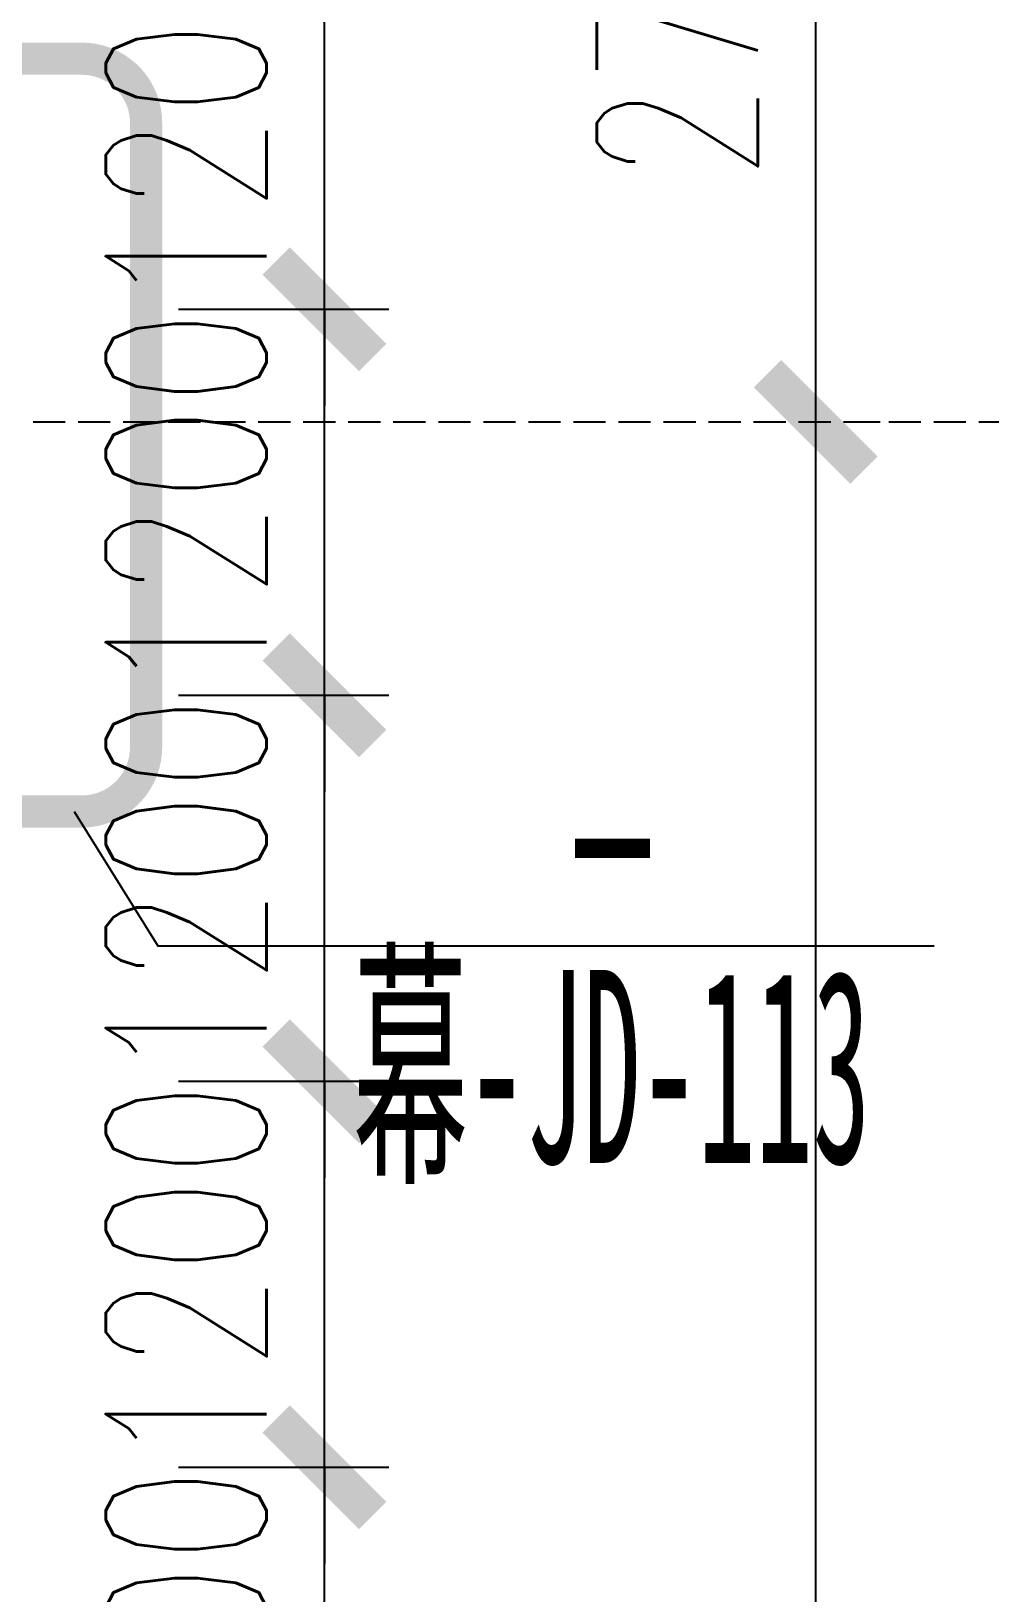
# Model space of a CAD drawing. Extents: x 220580 to 2027826, y -309201 to 71987.
# Drawn here: x 361833 to 364813, y -157220 to -152365 of the extents above; entities that cross this region are included whole.
import ezdxf
from ezdxf.enums import TextEntityAlignment as Align

# ---------------------------------------------------------------- set-up
doc = ezdxf.new("R2010")
doc.units = 0
doc.linetypes.add('DASH', pattern=[0.35, 0.25, -0.1])
doc.linetypes.add('ZN-DOT', pattern=[0.25, 0, -0.25])
for name, color, linetype in [('!ZN6-层高线-8', 8, 'ZN-DOT'), ('3索引', 3, 'Continuous'), ('DIM', 173, 'Continuous')]:
    doc.layers.add(name, color=color, linetype=linetype)
doc.styles.add('DHTEXT-1', font='ROMANS.shx', dxfattribs={"width": 0.7, "bigfont": 'CHINESE.shx'})
doc.styles.add('中南符号', font='simhei.ttf')
doc.dimstyles.new('ZN200', dxfattribs={"dimscale": 200, "dimtxt": 2.5, "dimasz": 1.5, "dimexe": 1, "dimexo": 2, "dimgap": 0.9, "dimtad": 1, "dimdec": 0, "dimdsep": 46, "dimtxsty": 'DHTEXT-1', "dimblk": 'ARCHTICK', "dimcen": 2.5, "dimclrd": 173, "dimclre": 173, "dimclrt": 7, "dimazin": 2, "dimtfac": 1, "dimtdec": 0, "dimtix": 1, "dimtmove": 2, "dimatfit": 3, "dimfxl": 0, "dimtolj": 1, "dimtzin": 0, "dimarcsym": 0})
doc.dimstyles.new('ZN3', dxfattribs={"dimscale": 3, "dimtxt": 2.5, "dimasz": 1.5, "dimexe": 1, "dimexo": 2, "dimgap": 0.9, "dimtad": 1, "dimdec": 0, "dimdsep": 46, "dimtxsty": 'DHTEXT-1', "dimblk": 'ARCHTICK', "dimcen": 2.5, "dimclrd": 173, "dimclre": 173, "dimclrt": 7, "dimazin": 2, "dimtfac": 1, "dimtix": 1, "dimtmove": 2, "dimatfit": 3, "dimfxl": 0, "dimarcsym": 0})

# ---------------------------------------------------------------- blocks, each defined once
blk = doc.blocks.new('_ArchTick')
at = {"color": 0, "linetype": 'ByBlock', "const_width": 0.4}
blk.add_lwpolyline([(-0.5, -0.5), (0.5, 0.5)], dxfattribs=at)
blk = doc.blocks.new('*D577')
at = {"layer": 'Defpoints', "color": 0, "ltscale": 30, "transparency": 16777216}
for p in [(364258.1, -150779.4), (365406.2, -150779.4), (364258.1, -165579.4)]:
    blk.add_point(p, dxfattribs=at)
at = {"layer": 'DIM', "color": 173, "linetype": 'ByBlock', "lineweight": -2, "ltscale": 30, "transparency": 16777216}
for p, q in [((364658.1, -150779.4), (365606.2, -150779.4)), ((365406.2, -165579.4), (365406.2, -150779.4)), ((364658.1, -165579.4), (365606.2, -165579.4))]:
    blk.add_line(p, q, dxfattribs=at)
at = {"layer": 'DIM', "color": 173, "lineweight": -2, "ltscale": 30, "transparency": 16777216, "xscale": 300, "yscale": 300, "zscale": 300}
for p, rotation in [((365406.2, -150779.4), 90), ((365406.2, -165579.4), 270)]:
    blk.add_blockref('_ArchTick', p, dxfattribs=dict(at, rotation=rotation))
at = {"layer": 'DIM', "color": 7, "ltscale": 30, "transparency": 16777216, "insert": (364976.2, -158179.4), "char_height": 500, "attachment_point": 5, "rotation": 90, "style": 'DHTEXT-1'}
blk.add_mtext('14800', dxfattribs=at)
blk = doc.blocks.new('*D579')
at = {"layer": 'Defpoints', "color": 0, "ltscale": 30, "transparency": 16777216}
for p in [(364002, -153579.4), (364272, -153579.4), (364002, -165279.4)]:
    blk.add_point(p, dxfattribs=at)
at = {"layer": 'DIM', "color": 173, "linetype": 'ByBlock', "lineweight": -2, "ltscale": 30, "transparency": 16777216}
for p, q in [((364272, -165279.4), (364272, -153579.4)), ((364402, -153579.4), (364472, -153579.4)), ((364402, -165279.4), (364472, -165279.4))]:
    blk.add_line(p, q, dxfattribs=at)
at = {"layer": 'DIM', "color": 173, "lineweight": -2, "ltscale": 30, "transparency": 16777216, "xscale": 300, "yscale": 300, "zscale": 300}
for p, rotation in [((364272, -153579.4), 90), ((364272, -165279.4), 270)]:
    blk.add_blockref('_ArchTick', p, dxfattribs=dict(at, rotation=rotation))
at = {"layer": 'DIM', "color": 7, "ltscale": 30, "transparency": 16777216, "insert": (363842, -159429.4), "char_height": 500, "attachment_point": 5, "rotation": 90, "style": 'DHTEXT-1'}
blk.add_mtext('11700', dxfattribs=at)
blk = doc.blocks.new('*D580')
at = {"layer": 'Defpoints', "color": 0, "ltscale": 30, "transparency": 16777216}
for p in [(364002, -150879.4), (364272, -150879.4), (364002, -153579.4)]:
    blk.add_point(p, dxfattribs=at)
at = {"layer": 'DIM', "color": 173, "linetype": 'ByBlock', "lineweight": -2, "ltscale": 30, "transparency": 16777216}
for p, q in [((364272, -153579.4), (364272, -150879.4)), ((364402, -150879.4), (364472, -150879.4)), ((364402, -153579.4), (364472, -153579.4))]:
    blk.add_line(p, q, dxfattribs=at)
at = {"layer": 'DIM', "color": 173, "lineweight": -2, "ltscale": 30, "transparency": 16777216, "xscale": 300, "yscale": 300, "zscale": 300}
for p, rotation in [((364272, -150879.4), 90), ((364272, -153579.4), 270)]:
    blk.add_blockref('_ArchTick', p, dxfattribs=dict(at, rotation=rotation))
at = {"layer": 'DIM', "color": 7, "ltscale": 30, "transparency": 16777216, "insert": (363842, -152229.4), "char_height": 500, "attachment_point": 5, "rotation": 90, "style": 'DHTEXT-1'}
blk.add_mtext('2700', dxfattribs=at)
blk = doc.blocks.new('*D532')
at = {"layer": 'Defpoints', "color": 0, "ltscale": 2, "transparency": 16777216}
for p in [(361890.6, -152029.4), (362744.6, -152029.4), (361890.6, -153229.4)]:
    blk.add_point(p, dxfattribs=at)
at = {"layer": 'DIM', "color": 173, "linetype": 'ByBlock', "lineweight": -2, "ltscale": 2, "transparency": 16777216}
for p, q in [((362744.6, -152029.4), (362744.6, -151729.4)), ((362290.6, -152029.4), (362944.6, -152029.4)), ((362744.6, -153229.4), (362744.6, -152029.4)), ((362290.6, -153229.4), (362944.6, -153229.4)), ((362744.6, -153229.4), (362744.6, -153529.4))]:
    blk.add_line(p, q, dxfattribs=at)
at = {"layer": 'DIM', "color": 173, "lineweight": -2, "ltscale": 2, "transparency": 16777216, "xscale": 300, "yscale": 300, "zscale": 300}
for p, rotation in [((362744.6, -152029.4), 270), ((362744.6, -153229.4), 90)]:
    blk.add_blockref('_ArchTick', p, dxfattribs=dict(at, rotation=rotation))
at = {"layer": 'DIM', "color": 7, "ltscale": 2, "transparency": 16777216, "insert": (362314.6, -152629.4), "char_height": 500, "attachment_point": 5, "rotation": 90, "style": 'DHTEXT-1'}
blk.add_mtext('\\A1;1200', dxfattribs=at)
blk = doc.blocks.new('*D533')
at = {"layer": 'Defpoints', "color": 0, "ltscale": 2, "transparency": 16777216}
for p in [(361890.6, -153229.4), (362744.6, -153229.4), (361890.6, -154429.4)]:
    blk.add_point(p, dxfattribs=at)
at = {"layer": 'DIM', "color": 173, "linetype": 'ByBlock', "lineweight": -2, "ltscale": 2, "transparency": 16777216}
for p, q in [((362744.6, -153229.4), (362744.6, -152929.4)), ((362290.6, -153229.4), (362944.6, -153229.4)), ((362744.6, -154429.4), (362744.6, -153229.4)), ((362290.6, -154429.4), (362944.6, -154429.4)), ((362744.6, -154429.4), (362744.6, -154729.4))]:
    blk.add_line(p, q, dxfattribs=at)
at = {"layer": 'DIM', "color": 173, "lineweight": -2, "ltscale": 2, "transparency": 16777216, "xscale": 300, "yscale": 300, "zscale": 300}
for p, rotation in [((362744.6, -153229.4), 270), ((362744.6, -154429.4), 90)]:
    blk.add_blockref('_ArchTick', p, dxfattribs=dict(at, rotation=rotation))
at = {"layer": 'DIM', "color": 7, "ltscale": 2, "transparency": 16777216, "insert": (362314.6, -153829.4), "char_height": 500, "attachment_point": 5, "rotation": 90, "style": 'DHTEXT-1'}
blk.add_mtext('\\A1;1200', dxfattribs=at)
blk = doc.blocks.new('*D534')
at = {"layer": 'Defpoints', "color": 0, "ltscale": 2, "transparency": 16777216}
for p in [(361890.6, -154429.4), (362744.6, -154429.4), (361890.6, -155629.4)]:
    blk.add_point(p, dxfattribs=at)
at = {"layer": 'DIM', "color": 173, "linetype": 'ByBlock', "lineweight": -2, "ltscale": 2, "transparency": 16777216}
for p, q in [((362744.6, -154429.4), (362744.6, -154129.4)), ((362290.6, -154429.4), (362944.6, -154429.4)), ((362744.6, -155629.4), (362744.6, -154429.4)), ((362290.6, -155629.4), (362944.6, -155629.4)), ((362744.6, -155629.4), (362744.6, -155929.4))]:
    blk.add_line(p, q, dxfattribs=at)
at = {"layer": 'DIM', "color": 173, "lineweight": -2, "ltscale": 2, "transparency": 16777216, "xscale": 300, "yscale": 300, "zscale": 300}
for p, rotation in [((362744.6, -154429.4), 270), ((362744.6, -155629.4), 90)]:
    blk.add_blockref('_ArchTick', p, dxfattribs=dict(at, rotation=rotation))
at = {"layer": 'DIM', "color": 7, "ltscale": 2, "transparency": 16777216, "insert": (362314.6, -155029.4), "char_height": 500, "attachment_point": 5, "rotation": 90, "style": 'DHTEXT-1'}
blk.add_mtext('\\A1;1200', dxfattribs=at)
blk = doc.blocks.new('*D535')
at = {"layer": 'Defpoints', "color": 0, "ltscale": 2, "transparency": 16777216}
for p in [(361890.6, -155629.4), (362744.6, -155629.4), (361890.6, -156829.4)]:
    blk.add_point(p, dxfattribs=at)
at = {"layer": 'DIM', "color": 173, "linetype": 'ByBlock', "lineweight": -2, "ltscale": 2, "transparency": 16777216}
for p, q in [((362744.6, -155629.4), (362744.6, -155329.4)), ((362290.6, -155629.4), (362944.6, -155629.4)), ((362744.6, -156829.4), (362744.6, -155629.4)), ((362290.6, -156829.4), (362944.6, -156829.4)), ((362744.6, -156829.4), (362744.6, -157129.4))]:
    blk.add_line(p, q, dxfattribs=at)
at = {"layer": 'DIM', "color": 173, "lineweight": -2, "ltscale": 2, "transparency": 16777216, "xscale": 300, "yscale": 300, "zscale": 300}
for p, rotation in [((362744.6, -155629.4), 270), ((362744.6, -156829.4), 90)]:
    blk.add_blockref('_ArchTick', p, dxfattribs=dict(at, rotation=rotation))
at = {"layer": 'DIM', "color": 7, "ltscale": 2, "transparency": 16777216, "insert": (362314.6, -156229.4), "char_height": 500, "attachment_point": 5, "rotation": 90, "style": 'DHTEXT-1'}
blk.add_mtext('\\A1;1200', dxfattribs=at)
blk = doc.blocks.new('*D536')
at = {"layer": 'Defpoints', "color": 0, "ltscale": 2, "transparency": 16777216}
for p in [(361890.6, -156829.4), (362744.6, -156829.4), (361890.6, -158029.4)]:
    blk.add_point(p, dxfattribs=at)
at = {"layer": 'DIM', "color": 173, "linetype": 'ByBlock', "lineweight": -2, "ltscale": 2, "transparency": 16777216}
for p, q in [((362744.6, -156829.4), (362744.6, -156529.4)), ((362290.6, -156829.4), (362944.6, -156829.4)), ((362744.6, -158029.4), (362744.6, -156829.4)), ((362290.6, -158029.4), (362944.6, -158029.4)), ((362744.6, -158029.4), (362744.6, -158329.4))]:
    blk.add_line(p, q, dxfattribs=at)
at = {"layer": 'DIM', "color": 173, "lineweight": -2, "ltscale": 2, "transparency": 16777216, "xscale": 300, "yscale": 300, "zscale": 300}
for p, rotation in [((362744.6, -156829.4), 270), ((362744.6, -158029.4), 90)]:
    blk.add_blockref('_ArchTick', p, dxfattribs=dict(at, rotation=rotation))
at = {"layer": 'DIM', "color": 7, "ltscale": 2, "transparency": 16777216, "insert": (362314.6, -157429.4), "char_height": 500, "attachment_point": 5, "rotation": 90, "style": 'DHTEXT-1'}
blk.add_mtext('\\A1;1200', dxfattribs=at)
blk = doc.blocks.new('中南-指向索引')
blk.add_wipeout([(0, 5), (-0.523, 4.973), (-1.04, 4.891), (-1.545, 4.755), (-2.034, 4.568), (-2.5, 4.33), (-2.939, 4.045), (-3.346, 3.716), (-3.716, 3.346), (-4.045, 2.939), (-4.33, 2.5), (-4.568, 2.034), (-4.755, 1.545), (-4.891, 1.04), (-4.973, 0.523), (-5, 0), (-4.973, -0.523), (-4.891, -1.04), (-4.755, -1.545), (-4.568, -2.034), (-4.33, -2.5), (-4.045, -2.939), (-3.716, -3.346), (-3.346, -3.716), (-2.939, -4.045), (-2.5, -4.33), (-2.034, -4.568), (-1.545, -4.755), (-1.04, -4.891), (-0.523, -4.973), (0, -5), (0.523, -4.973), (1.04, -4.891), (1.545, -4.755), (2.034, -4.568), (2.5, -4.33), (2.939, -4.045), (3.346, -3.716), (3.716, -3.346), (4.045, -2.939), (4.33, -2.5), (4.568, -2.034), (4.755, -1.545), (4.891, -1.04), (4.973, -0.523), (5, 0), (4.973, 0.523), (4.891, 1.04), (4.755, 1.545), (4.568, 2.034), (4.33, 2.5), (4.045, 2.939), (3.716, 3.346), (3.346, 3.716), (2.939, 4.045), (2.5, 4.33), (2.034, 4.568), (1.545, 4.755), (1.04, 4.891), (0.523, 4.973)])
blk.add_line((-5, 0), (5, 0))
at = {"color": 0, "style": '中南符号', "flags": 8}
blk.add_attdef('编号', text='', height=3, dxfattribs=at).set_placement((0, 0.365), align=Align.CENTER)
at = {"color": 0, "style": '中南符号', "width": 0.932285, "flags": 8}
blk.add_attdef('图号', text='', height=3, dxfattribs=at).set_placement((-4.037, -3.373), (4.008, -3.373), align=Align.FIT)

msp = doc.modelspace()

# ---------------------------------------------------------------- linework, layer by layer
at = {"layer": '!ZN6-层高线-8', "linetype": 'DASH', "ltscale": 400}
msp.add_line((359738.8, -153579.4), (368090.8, -153579.4), dxfattribs=at)
at = {"layer": '3索引', "linetype": 'DASH', "ltscale": 1000, "const_width": 100, "elevation": 0}
msp.add_lwpolyline([(360489.9, -152450.1), (361990.2, -152450.1, -0.414214), (362190.2, -152650.1), (362190.2, -154590.8, -0.414214), (361990.2, -154790.8), (360489.9, -154790.8, -0.414214), (360289.9, -154590.8), (360289.9, -152650.1, -0.414214)], format="xyb", close=True, dxfattribs=at)
at = {"layer": '3索引', "elevation": 0}
msp.add_lwpolyline([(361967, -154790.8), (362226.7, -155208.8), (363339.1, -155208.8)], dxfattribs=at)

# ---------------------------------------------------------------- dimensions: what is measured, and where the dimension line sits
at = {"layer": 'DIM', "ltscale": 30}
dim = msp.add_aligned_dim(p1=(364002, -153579.4), p2=(364002, -150879.4), distance=-270, dimstyle='ZN3', override={"dimscale": 200}, dxfattribs=at)
dim.commit()
dim.dimension.update_dxf_attribs({"geometry": '*D580', "text_midpoint": (363842, -152229.4)})
at = {"layer": 'DIM', "ltscale": 2}
for base, p1, p2, picture, middle in [((362744.6, -152029.4), (361890.6, -153229.4), (361890.6, -152029.4), '*D532', (362314.6, -152629.4)), ((362744.6, -156829.4), (361890.6, -158029.4), (361890.6, -156829.4), '*D536', (362314.6, -157429.4))]:
    dim = msp.add_linear_dim(base=base, p1=p1, p2=p2, angle=90, dimstyle='ZN200', dxfattribs=at)
    dim.commit()
    dim.dimension.update_dxf_attribs({"geometry": picture, "text_midpoint": middle})

# ---------------------------------------------------------------- next in the draw order: block references
at = {"layer": '3索引', "color": 7}
ref = msp.add_blockref('中南-指向索引', (363640.3, -155208.8), dxfattribs=dict(at, xscale=200, yscale=200, zscale=200))
ref.add_attrib('编号', '-', dxfattribs={"layer": '0', "color": 0, "height": 600, "style": '中南符号'}).set_placement((363640.3, -155135.7), align=Align.CENTER)
ref.add_attrib('图号', '幕-JD-113', dxfattribs={"layer": '0', "color": 0, "height": 600, "style": '中南符号', "width": 0.414349}).set_placement((362832.9, -155883.3), (364441.9, -155883.3), align=Align.FIT)

# ---------------------------------------------------------------- next in the draw order: dimensions: what is measured, and where the dimension line sits
at = {"layer": 'DIM', "ltscale": 30}
for p1, p2, distance, picture, middle in [((364258.1, -165579.4), (364258.1, -150779.4), -1148.1, '*D577', (364976.2, -158179.4)), ((364002, -165279.4), (364002, -153579.4), -270, '*D579', (363842, -159429.4))]:
    dim = msp.add_aligned_dim(p1=p1, p2=p2, distance=distance, dimstyle='ZN3', override={"dimscale": 200}, dxfattribs=at)
    dim.commit()
    dim.dimension.update_dxf_attribs({"geometry": picture, "text_midpoint": middle})
at = {"layer": 'DIM', "ltscale": 2}
for base, p1, p2, picture, middle in [((362744.6, -153229.4), (361890.6, -154429.4), (361890.6, -153229.4), '*D533', (362314.6, -153829.4)), ((362744.6, -154429.4), (361890.6, -155629.4), (361890.6, -154429.4), '*D534', (362314.6, -155029.4)), ((362744.6, -155629.4), (361890.6, -156829.4), (361890.6, -155629.4), '*D535', (362314.6, -156229.4))]:
    dim = msp.add_linear_dim(base=base, p1=p1, p2=p2, angle=90, dimstyle='ZN200', dxfattribs=at)
    dim.commit()
    dim.dimension.update_dxf_attribs({"geometry": picture, "text_midpoint": middle})

doc.saveas('drawing.dxf')
